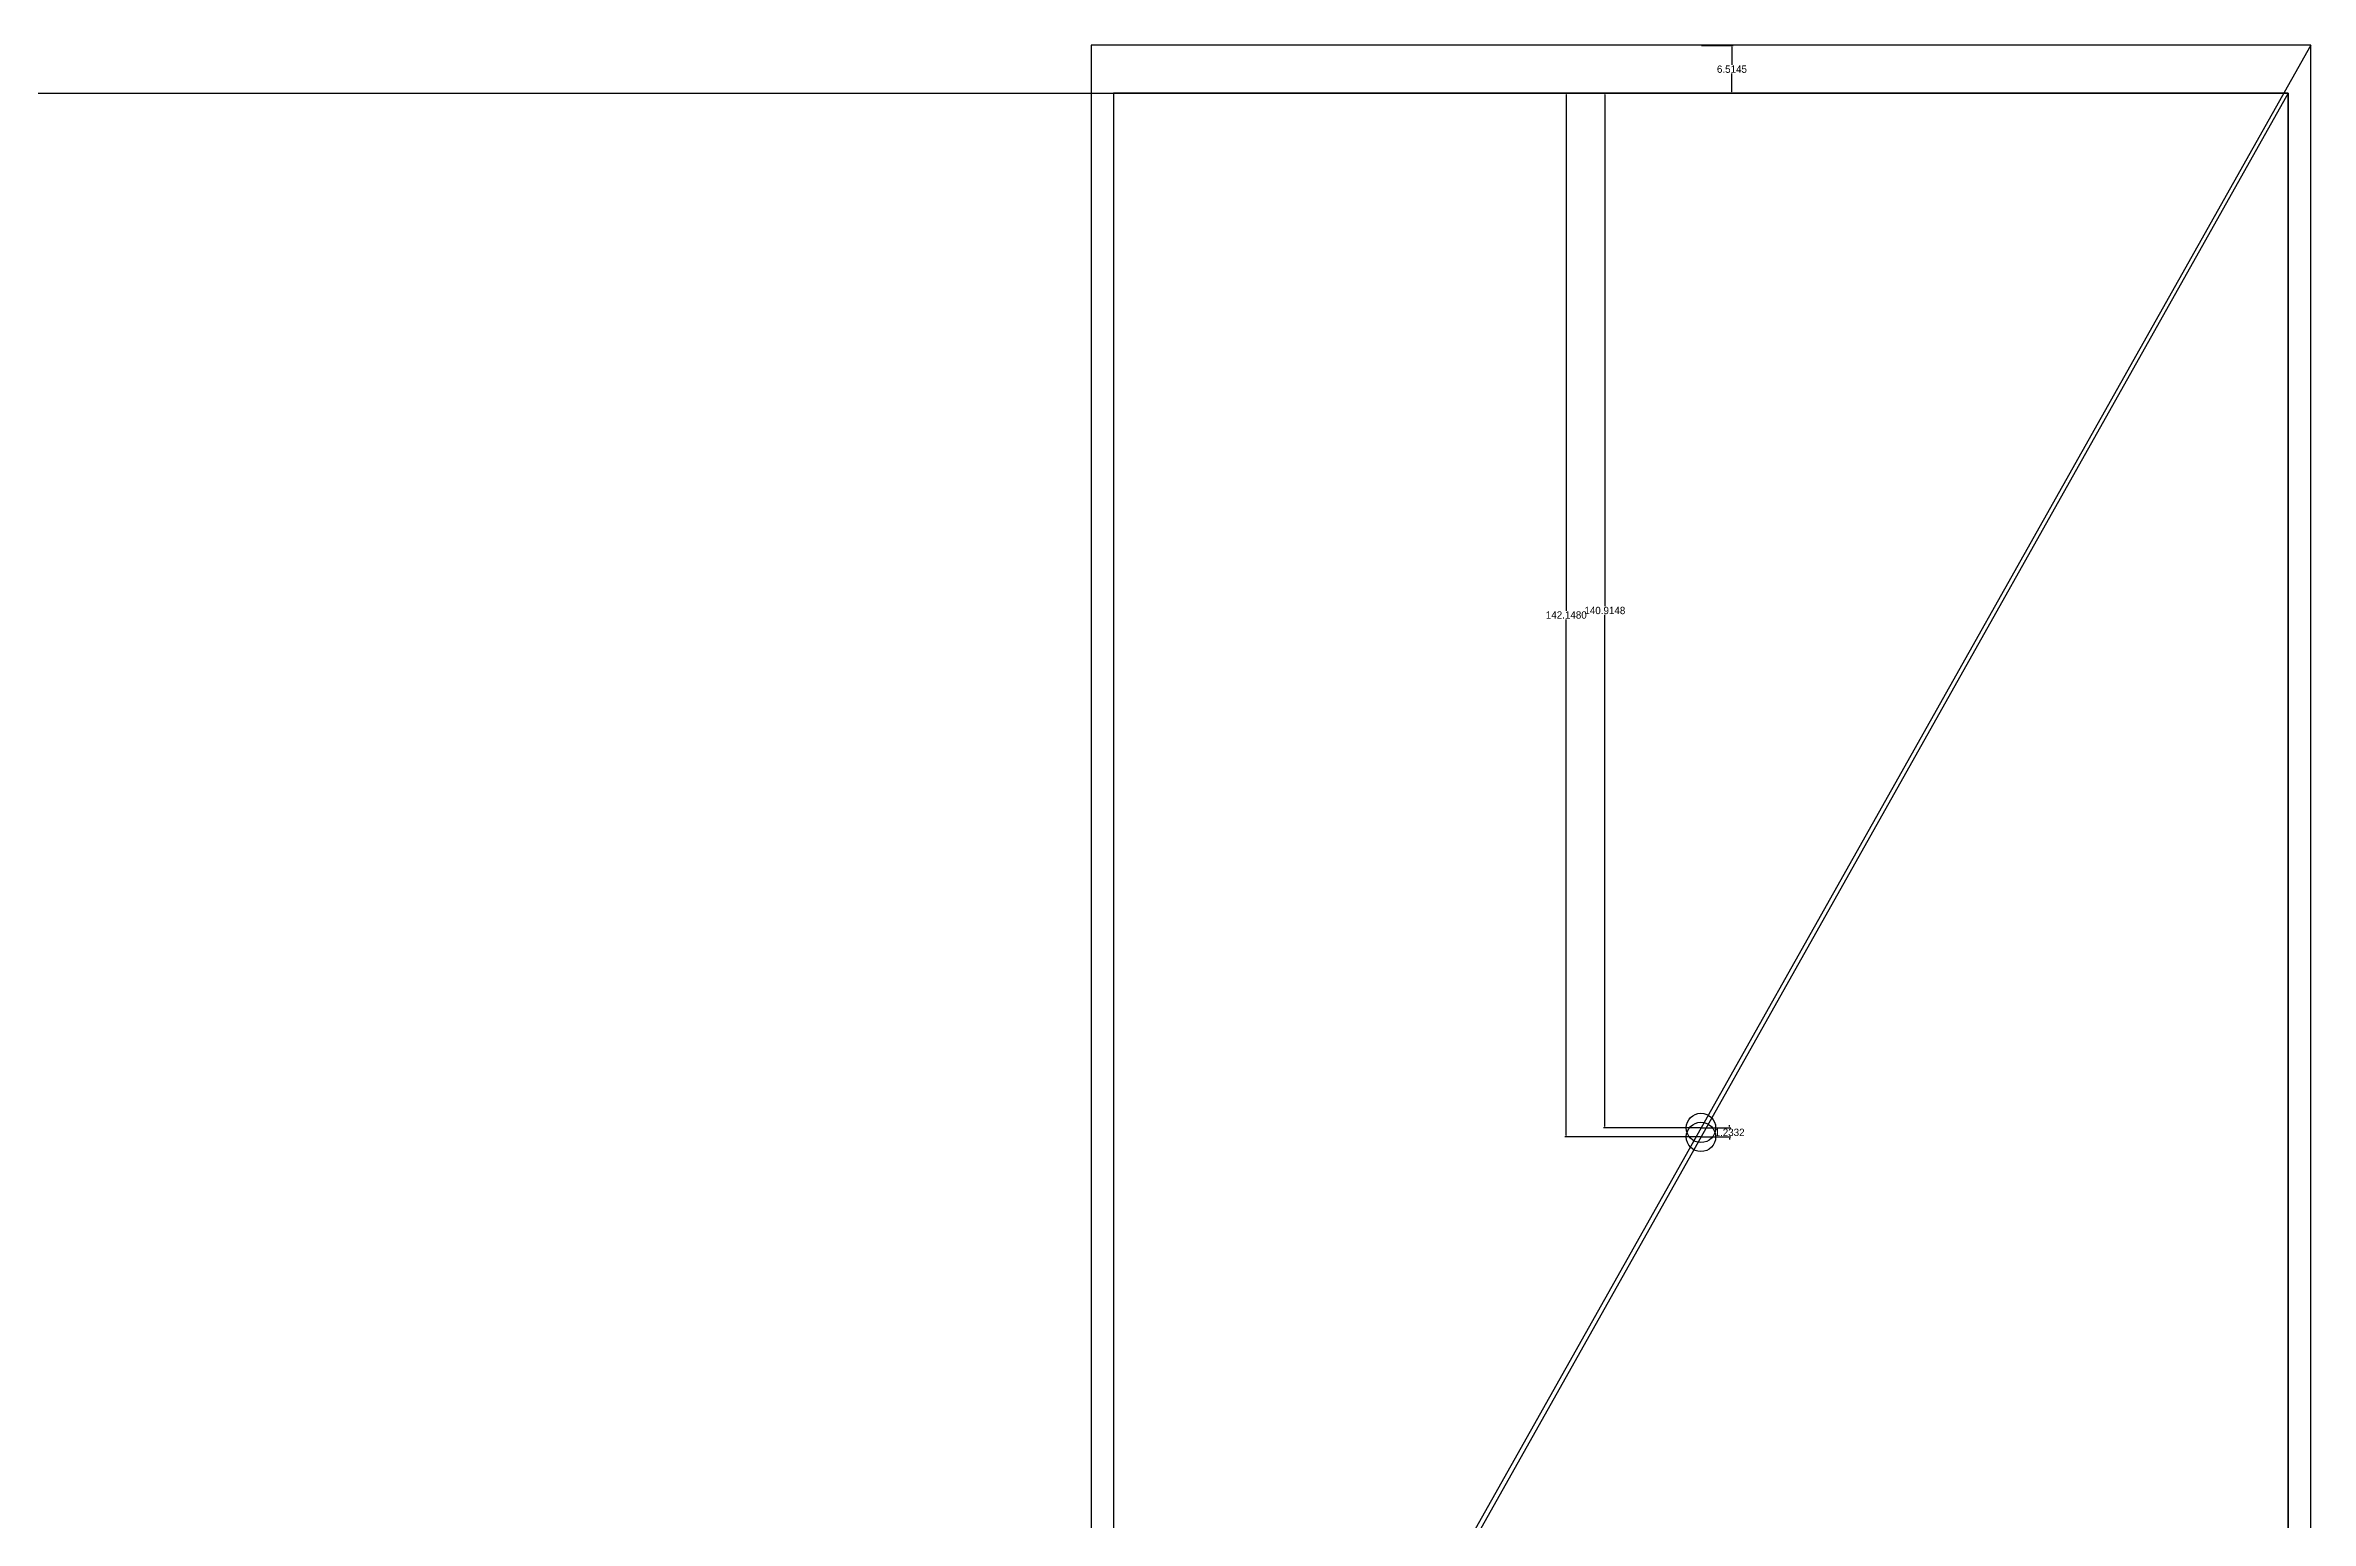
# Model space of a CAD drawing. Header units: millimetres. Extents: x -699 to 1964, y -797 to 40.
# Drawn here: x -305.5 to 3, y -194.4 to 6.5 of the extents above; entities that cross this region are included whole.
import ezdxf

# ---------------------------------------------------------------- set-up
doc = ezdxf.new("R2010")
doc.units = ezdxf.units.MM
doc.header["$LTSCALE"] = 0.3
doc.header["$PDMODE"] = 33
doc.header["$PDSIZE"] = 200
for name, color, linetype in [('S-ANNO-BK50', 4, 'Continuous'), ('S-ANNO-BK70', 220, 'Continuous'), ('S-ANNO-DIMS', 61, 'Continuous'), ('S-ANNO-NOTE', 53, 'Continuous')]:
    doc.layers.add(name, color=color, linetype=linetype)
doc.dimstyles.get("Standard").update_dxf_attribs({"dimtxt": 1, "dimasz": 0.18, "dimexe": 0.18, "dimexo": 0.0625, "dimgap": 0.09, "dimtad": 0, "dimtih": 1, "dimtoh": 1, "dimdec": 4, "dimzin": 0, "dimdsep": 46, "dimtxsty": 'Standard', "dimcen": 0.09, "dimadec": 0, "dimazin": 0, "dimtfac": 1, "dimtdec": 4, "dimtofl": 0, "dimtmove": 0, "dimatfit": 3, "dimfxl": 1, "dimtolj": 1, "dimtzin": 0, "dimarcsym": 0})

# ---------------------------------------------------------------- blocks, each defined once
blk = doc.blocks.new('*D12')
at = {"layer": 'Defpoints', "color": 0, "transparency": 16777216}
for p in [(-80, 6.51), (-80, 0), (-75.78, 0)]:
    blk.add_point(p, dxfattribs=at)
at = {"layer": 'S-ANNO-DIMS', "color": 0, "lineweight": -2, "transparency": 16777216}
for p, q in [((-79.94, 6.51), (-75.6, 6.51)), ((-75.78, 6.33), (-75.78, 3.85)), ((-79.94, 0), (-75.6, 0)), ((-75.78, 0.18), (-75.78, 2.67))]:
    blk.add_line(p, q, dxfattribs=at)
at = {"layer": 'S-ANNO-DIMS', "color": 0, "transparency": 16777216}
for points in [[(-75.81, 6.33), (-75.75, 6.33), (-75.78, 6.51)], [(-75.81, 0.18), (-75.75, 0.18), (-75.78, 0)]]:
    blk.add_solid(points, dxfattribs=at)
at = {"layer": 'S-ANNO-DIMS', "color": 0, "transparency": 16777216, "insert": (-75.78, 3.26), "char_height": 1, "attachment_point": 5}
blk.add_mtext('\\A1;6.5145', dxfattribs=at)
blk = doc.blocks.new('*D13')
at = {"layer": 'Defpoints', "color": 0, "transparency": 16777216}
for p in [(-80, -140.91), (-80, -142.15), (-76.1, -142.15)]:
    blk.add_point(p, dxfattribs=at)
at = {"layer": 'S-ANNO-DIMS', "color": 0, "lineweight": -2, "transparency": 16777216}
for p, q in [((-79.94, -140.91), (-75.92, -140.91)), ((-76.1, -140.73), (-76.1, -140.55)), ((-79.94, -142.15), (-75.92, -142.15)), ((-76.1, -142.33), (-76.1, -142.51))]:
    blk.add_line(p, q, dxfattribs=at)
at = {"layer": 'S-ANNO-DIMS', "color": 0, "transparency": 16777216}
for points in [[(-76.13, -140.73), (-76.07, -140.73), (-76.1, -140.91)], [(-76.13, -142.33), (-76.07, -142.33), (-76.1, -142.15)]]:
    blk.add_solid(points, dxfattribs=at)
at = {"layer": 'S-ANNO-DIMS', "color": 0, "transparency": 16777216, "insert": (-76.1, -141.53), "char_height": 1, "attachment_point": 5}
blk.add_mtext('\\A1;1.2332', dxfattribs=at)
blk = doc.blocks.new('*D15')
at = {"layer": 'Defpoints', "color": 0, "transparency": 16777216}
for p in [(-93.09, 0), (-80, 0), (-80, -140.91)]:
    blk.add_point(p, dxfattribs=at)
at = {"layer": 'S-ANNO-DIMS', "color": 0, "lineweight": -2, "transparency": 16777216}
for p, q in [((-80.06, 0), (-93.27, 0)), ((-93.09, -0.18), (-93.09, -69.87)), ((-93.09, -140.73), (-93.09, -71.05)), ((-80.06, -140.91), (-93.27, -140.91))]:
    blk.add_line(p, q, dxfattribs=at)
at = {"layer": 'S-ANNO-DIMS', "color": 0, "transparency": 16777216}
for points in [[(-93.12, -0.18), (-93.06, -0.18), (-93.09, 0)], [(-93.12, -140.73), (-93.06, -140.73), (-93.09, -140.91)]]:
    blk.add_solid(points, dxfattribs=at)
at = {"layer": 'S-ANNO-DIMS', "color": 0, "transparency": 16777216, "insert": (-93.09, -70.46), "char_height": 1, "attachment_point": 5}
blk.add_mtext('\\A1;140.9148', dxfattribs=at)
blk = doc.blocks.new('*D16')
at = {"layer": 'Defpoints', "color": 0, "transparency": 16777216}
for p in [(-80, 0), (-98.34, 0), (-80, -142.15)]:
    blk.add_point(p, dxfattribs=at)
at = {"layer": 'S-ANNO-DIMS', "color": 0, "lineweight": -2, "transparency": 16777216}
for p, q in [((-80.06, 0), (-98.52, 0)), ((-98.34, -0.18), (-98.34, -70.48)), ((-98.34, -141.97), (-98.34, -71.66)), ((-80.06, -142.15), (-98.52, -142.15))]:
    blk.add_line(p, q, dxfattribs=at)
at = {"layer": 'S-ANNO-DIMS', "color": 0, "transparency": 16777216}
for points in [[(-98.37, -0.18), (-98.31, -0.18), (-98.34, 0)], [(-98.37, -141.97), (-98.31, -141.97), (-98.34, -142.15)]]:
    blk.add_solid(points, dxfattribs=at)
at = {"layer": 'S-ANNO-DIMS', "color": 0, "transparency": 16777216, "insert": (-98.34, -71.07), "char_height": 1, "attachment_point": 5}
blk.add_mtext('\\A1;142.1480', dxfattribs=at)

msp = doc.modelspace()

# ---------------------------------------------------------------- linework, layer by layer
at = {"layer": 'S-ANNO-BK50'}
msp.add_line((3.048, 6.51447), (-163.048, -288.34404), dxfattribs=at)
msp.add_lwpolyline([(-163.048, 6.51447), (-163.048, -288.34404), (3.048, -288.34404), (3.048, 6.51447)], close=True, dxfattribs=at)
msp.add_circle((-80, -140.91479), 2, dxfattribs=at)
at = {"layer": 'S-ANNO-BK70'}
msp.add_line((0, 0), (-160, -284.29604), dxfattribs=at)
msp.add_lwpolyline([(-160, 0), (-160, -284.29604), (0, -284.29604), (0, 0)], close=True, dxfattribs=at)
msp.add_circle((-80, -142.14802), 2, dxfattribs=at)
at = {"layer": 'S-ANNO-NOTE'}
msp.add_lwpolyline([(-699.06709, 0), (0, 0), (0, -797.17244)], dxfattribs=at)

# ---------------------------------------------------------------- dimensions: what is measured, and where the dimension line sits
at = {"layer": 'S-ANNO-DIMS'}
for base, p1, p2, picture, middle in [((-75.77648, 0), (-80, 6.51447), (-80, 0), '*D12', (-75.77648, 3.25723)), ((-98.33572, 0), (-80, -142.14802), (-80, 0), '*D16', (-98.33572, -71.07401)), ((-93.08914, 0), (-80, -140.91479), (-80, 0), '*D15', (-93.08914, -70.45739)), ((-76.09574, -142.14802), (-80, -140.91479), (-80, -142.14802), '*D13', (-76.09574, -141.53141))]:
    dim = msp.add_linear_dim(base=base, p1=p1, p2=p2, angle=90, dimstyle='Standard', dxfattribs=at)
    dim.commit()
    dim.dimension.update_dxf_attribs({"geometry": picture, "text_midpoint": middle})

doc.saveas('drawing.dxf')
